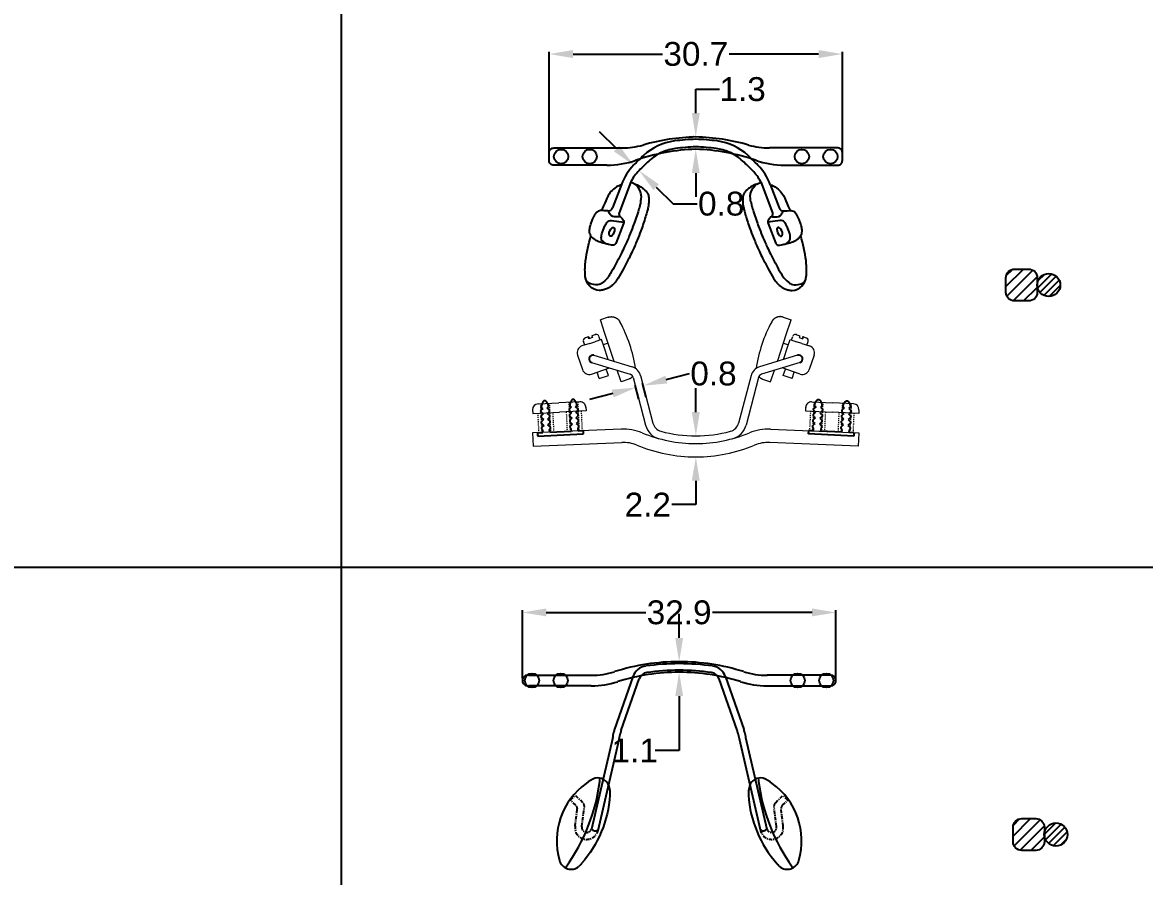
# Model space of a CAD drawing. Header units: inches. Extents: x 3613 to 8393, y -2205 to -794.
# Drawn here: x 7581.2 to 7698.8, y -1055.9 to -966.4 of the extents above; entities that cross this region are included whole.
import ezdxf

# ---------------------------------------------------------------- set-up
doc = ezdxf.new("R2010")
doc.units = ezdxf.units.IN
doc.header["$MEASUREMENT"] = 0
for name, pattern in [('CENTER2', [28.575, 19.05, -3.175, 3.175, -3.175]), ('DASHED2', [0.375, 0.25, -0.125]), ('HIDDEN', [9.525, 6.35, -3.175]), ('HIDDEN2', [0.1875, 0.125, -0.0625])]:
    doc.linetypes.add(name, pattern=pattern)
for name, color, linetype in [('Center Line', 2, 'CENTER2'), ('Dimension', 3, 'Continuous'), ('主线层', 1, 'Continuous')]:
    doc.layers.add(name, color=color, linetype=linetype)
doc.layers.add('所有虚线', color=2, linetype='HIDDEN2', lineweight=9)
doc.styles.get("Standard").update_dxf_attribs({"font": 'arial.ttf'})
doc.dimstyles.new('Standard$0', dxfattribs={"dimtxt": 2.3, "dimasz": 2, "dimexe": 1, "dimexo": 1, "dimgap": 1, "dimtad": 0, "dimtih": 1, "dimtoh": 1, "dimdec": 1, "dimzin": 0, "dimdsep": 46, "dimtxsty": 'Standard', "dimcen": 0, "dimclrd": 4, "dimclre": 4, "dimclrt": 4, "dimadec": 1, "dimazin": 0, "dimtfac": 1, "dimtdec": 1, "dimtofl": 0, "dimtmove": 0, "dimatfit": 0, "dimfxl": 1, "dimtolj": 1, "dimtzin": 0, "dimarcsym": 0})

# ---------------------------------------------------------------- blocks, each defined once
blk = doc.blocks.new('A$C3CA1147F')
at = {"layer": '主线层', "color": 1, "linetype": 'HIDDEN'}
for p, q in [((0.67, 2.86), (0.46, 2.7)), ((0.54, 2.95), (0.67, 2.86)), ((1.12, 2.88), (1.24, 2.97)), ((1.33, 2.72), (1.12, 2.88)), ((3.65, 2.86), (3.44, 2.7)), ((3.53, 2.95), (3.65, 2.86)), ((4.1, 2.88), (4.22, 2.97)), ((4.31, 2.72), (4.1, 2.88)), ((0, 0.35), (0.53, 0.35)), ((0, 0.35), (0, 0)), ((0.53, 0.62), (0.53, 0.35)), ((0.9, 0.35), (0.9, 0.38)), ((1.27, 0.35), (1.27, 0.64)), ((1.27, 0.35), (3.51, 0.35)), ((3.51, 0.62), (3.51, 0.35)), ((3.88, 0.35), (3.88, 0.38)), ((4.25, 0.35), (4.25, 0.64)), ((4.25, 0.35), (4.77, 0.35)), ((4.77, 0.35), (4.77, 0)), ((0, 0), (4.77, 0))]:
    blk.add_line(p, q, dxfattribs=at)
for points in [[(0.5, 2.44), (0.67, 2.29), (0.5, 2.14)], [(1.29, 2.16), (1.12, 2.31), (1.29, 2.46)], [(3.48, 2.44), (3.65, 2.29), (3.48, 2.14)], [(4.27, 2.16), (4.1, 2.31), (4.27, 2.46)], [(0.5, 1.24), (0.67, 1.09), (0.5, 0.94)], [(1.29, 1.56), (1.12, 1.71), (1.29, 1.86)], [(1.29, 0.96), (1.12, 1.11), (1.29, 1.26)], [(3.49, 1.24), (3.66, 1.09), (3.49, 0.94)], [(4.27, 1.56), (4.1, 1.71), (4.27, 1.86)], [(4.28, 0.96), (4.11, 1.11), (4.28, 1.26)]]:
    blk.add_lwpolyline(points, dxfattribs=at)
for points in [[(1.29, 2.46, 0.405596), (1.33, 2.72)], [(4.27, 2.46, 0.405596), (4.31, 2.72)], [(0.5, 2.14, 0.500722), (0.5, 1.84)], [(0.5, 1.84), (0.67, 1.69), (0.5, 1.54, 0.500765), (0.5, 1.24)], [(1.29, 1.86, 0.50074), (1.29, 2.16)], [(1.29, 1.26, 0.500733), (1.29, 1.56)], [(3.48, 2.14, 0.500722), (3.48, 1.84)], [(3.48, 1.84), (3.65, 1.69), (3.48, 1.54, 0.500765), (3.49, 1.24)], [(4.27, 1.86, 0.50074), (4.27, 2.16)], [(4.28, 1.26, 0.500733), (4.27, 1.56)], [(0.5, 0.94, 0.548012), (0.53, 0.62)], [(3.49, 0.94, 0.548012), (3.51, 0.62)]]:
    blk.add_lwpolyline(points, format="xyb", dxfattribs=at)
for centre, radius, start, end in [((1.58, 2.91), 1.08, 141.7911, 172.2782), ((0.89, 3.46), 0.2, 32.3885, 144.2779), ((-0.07, 2.78), 1.38, 12.8113, 34.9957), ((4.56, 2.91), 1.08, 141.7911, 172.2782), ((3.87, 3.46), 0.2, 32.3885, 144.2779), ((2.91, 2.78), 1.38, 12.8113, 34.9957), ((0.61, 2.59), 0.191, 145.0892, 233.3909), ((0.6, 3.03), 0.1, 165.2238, 233.4682), ((1.18, 3.05), 0.1, 306.9273, 20.2622), ((3.6, 2.59), 0.191, 145.0892, 233.3909), ((3.59, 3.03), 0.1, 165.2238, 233.4682), ((4.16, 3.05), 0.1, 306.9273, 20.2622), ((1.18, 0.81), 0.191, 298.4918, 53.3935), ((4.16, 0.81), 0.191, 298.4918, 53.3935)]:
    blk.add_arc(centre, radius, start, end, dxfattribs=at)
blk = doc.blocks.new('fa')
at = {"lineweight": 9}
for p, q in [((2285.59, 1362.62), (2284.76, 1362.34)), ((2284.83, 1362.14), (2284.76, 1362.34)), ((2303.93, 1362.62), (2304.77, 1362.34)), ((2304.7, 1362.14), (2304.77, 1362.34)), ((2285.2, 1361), (2284.83, 1362.14)), ((2286.22, 1357.97), (2285.2, 1361)), ((2303.31, 1357.97), (2304.32, 1361)), ((2304.32, 1361), (2304.7, 1362.14)), ((2283.65, 1359.86), (2282.83, 1359.59)), ((2283.12, 1359.68), (2282.99, 1360.06)), ((2283.49, 1360.54), (2283.21, 1360.45)), ((2283.49, 1360.54), (2283.5, 1360.55)), ((2283.5, 1360.55), (2283.57, 1360.36)), ((2283.5, 1360.55), (2283.52, 1360.55)), ((2283.52, 1360.55), (2283.53, 1360.56)), ((2283.58, 1360.36), (2283.52, 1360.55)), ((2283.92, 1360.48), (2283.54, 1360.35)), ((2283.65, 1359.86), (2284.19, 1360.04)), ((2284.18, 1360.77), (2283.87, 1360.67)), ((2284.18, 1360.77), (2284.19, 1360.78)), ((2284.87, 1360.27), (2284.19, 1360.04)), ((2284.73, 1360.22), (2284.6, 1360.6)), ((2285.11, 1359.56), (2284.87, 1360.27)), ((2285.58, 1359.87), (2285.06, 1359.7)), ((2303.94, 1359.87), (2304.47, 1359.7)), ((2304.42, 1359.56), (2304.66, 1360.27)), ((2304.66, 1360.27), (2305.33, 1360.04)), ((2304.8, 1360.22), (2304.92, 1360.6)), ((2305.35, 1360.77), (2305.33, 1360.78)), ((2305.88, 1359.86), (2305.33, 1360.04)), ((2305.35, 1360.77), (2305.66, 1360.67)), ((2305.61, 1360.48), (2305.99, 1360.35)), ((2305.88, 1359.86), (2306.69, 1359.59)), ((2305.94, 1360.36), (2306.01, 1360.55)), ((2306.02, 1360.55), (2305.96, 1360.36)), ((2306.01, 1360.55), (2305.99, 1360.56)), ((2306.02, 1360.55), (2306.01, 1360.55)), ((2306.04, 1360.54), (2306.02, 1360.55)), ((2306.04, 1360.54), (2306.32, 1360.45)), ((2306.41, 1359.68), (2306.54, 1360.06)), ((2282.36, 1358.64), (2282.87, 1357.12)), ((2284.08, 1358.62), (2288.1, 1357.4)), ((2285.57, 1358.17), (2285.11, 1359.56)), ((2305.44, 1358.62), (2301.43, 1357.4)), ((2303.95, 1358.17), (2304.42, 1359.56)), ((2307.17, 1358.64), (2306.66, 1357.12)), ((2283.84, 1357.86), (2287.88, 1356.63)), ((2305.69, 1357.86), (2301.64, 1356.63)), ((2283.82, 1356.65), (2285.73, 1357.29)), ((2284.65, 1356.19), (2284.43, 1356.85)), ((2284.65, 1356.19), (2285.6, 1356.51)), ((2285.6, 1356.51), (2285.38, 1357.17)), ((2285.6, 1356.51), (2285.6, 1356.51)), ((2286.9, 1355.94), (2286.53, 1357.04)), ((2302.63, 1355.94), (2303, 1357.04)), ((2305.71, 1356.65), (2303.8, 1357.29)), ((2303.92, 1356.51), (2304.15, 1357.17)), ((2304.87, 1356.19), (2303.92, 1356.51)), ((2303.92, 1356.51), (2303.92, 1356.51)), ((2304.87, 1356.19), (2305.09, 1356.85)), ((2286.93, 1355.85), (2286.9, 1355.94)), ((2287.75, 1356.11), (2286.93, 1355.84)), ((2286.93, 1355.84), (2286.93, 1355.85)), ((2301.77, 1356.11), (2302.59, 1355.84)), ((2302.59, 1355.84), (2302.6, 1355.85)), ((2302.6, 1355.85), (2302.63, 1355.94))]:
    blk.add_line(p, q, dxfattribs=at)
at = {"color": 7, "lineweight": 5}
for p, q in [((2288.2, 1356.28), (2289.5, 1351.3)), ((2288.98, 1356.48), (2290.27, 1351.5)), ((2300.55, 1356.48), (2299.25, 1351.5)), ((2301.32, 1356.28), (2300.03, 1351.3))]:
    blk.add_line(p, q, dxfattribs=at)
at = {"lineweight": 13}
for p, q in [((2277.66, 1352.9), (2277.68, 1352.52)), ((2278.23, 1353.53), (2280.42, 1353.63)), ((2282.62, 1353.73), (2280.42, 1353.63)), ((2283.26, 1352.79), (2280.47, 1352.66)), ((2283.24, 1353.16), (2283.26, 1352.79)), ((2306.28, 1353.16), (2306.27, 1352.79)), ((2306.27, 1352.79), (2309.06, 1352.66)), ((2306.91, 1353.73), (2309.1, 1353.63)), ((2311.29, 1353.53), (2309.1, 1353.63)), ((2311.86, 1352.9), (2311.85, 1352.52)), ((2277.68, 1352.52), (2280.47, 1352.66)), ((2311.85, 1352.52), (2309.06, 1352.66))]:
    blk.add_line(p, q, dxfattribs=at)
at = {"color": 0, "lineweight": 9}
for p, q in [((2286.94, 1350.88), (2277.66, 1350.5)), ((2277.66, 1350.5), (2277.72, 1349.1)), ((2302.58, 1350.88), (2311.86, 1350.5)), ((2311.86, 1350.5), (2311.8, 1349.1)), ((2277.72, 1349.1), (2287, 1349.48)), ((2311.8, 1349.1), (2302.53, 1349.48))]:
    blk.add_line(p, q, dxfattribs=at)
at = {"color": 4, "linetype": 'DASHED2', "lineweight": 9, "ltscale": 3}
for p, q in [((2278.13, 1350.52), (2278.15, 1350.17)), ((2282.98, 1350.37), (2282.97, 1350.71)), ((2306.54, 1350.37), (2306.56, 1350.71)), ((2311.39, 1350.52), (2311.38, 1350.17)), ((2278.15, 1350.17), (2282.98, 1350.37)), ((2311.38, 1350.17), (2306.54, 1350.37))]:
    blk.add_line(p, q, dxfattribs=at)
at = {"lineweight": 9}
for centre, radius, start, end in [((2273.61, 1355), 15, 8.5762, 28.3528), ((2315.92, 1355), 15, 151.6472, 171.4238), ((2283.27, 1360.16), 0.3, 118.2118, 198.4956), ((2284.32, 1360.51), 0.3, 18.4956, 98.7794), ((2305.21, 1360.51), 0.3, 81.2206, 161.5044), ((2306.25, 1360.16), 0.3, 341.5044, 61.7882), ((2283.07, 1358.88), 0.75, 108.4956, 198.4956), ((2306.46, 1358.88), 0.75, 341.5044, 71.5044), ((2283.58, 1357.36), 0.75, 198.4956, 288.4956), ((2305.95, 1357.36), 0.75, 251.5044, 341.5044), ((2291.43, 1351.8), 2, 194.5812, 254.6607), ((2291.43, 1351.8), 1.2, 194.5812, 254.6607), ((2298.09, 1351.8), 1.2, 285.3393, 345.4188), ((2298.09, 1351.8), 2, 285.3393, 345.4188)]:
    blk.add_arc(centre, radius, start, end, dxfattribs=at)
for centre, start, end in [((2283.97, 1358.24), 73.0491, 253.0408), ((2305.55, 1358.24), 286.9592, 106.9509)]:
    blk.add_arc(centre, 0.4, start, end)
at = {"color": 7, "lineweight": 5}
for centre, radius, start, end in [((2287.72, 1356.15), 0.5, 14.5812, 73.0491), ((2287.72, 1356.15), 1.3, 14.5812, 73.0491), ((2301.81, 1356.15), 1.3, 106.9509, 165.4188), ((2301.81, 1356.15), 0.5, 106.9509, 165.4188)]:
    blk.add_arc(centre, radius, start, end, dxfattribs=at)
at = {"lineweight": 13}
for centre, start, end in [((2278.26, 1352.93), 92.6872, 182.6872), ((2282.64, 1353.13), 2.6872, 92.6872), ((2306.88, 1353.13), 87.3128, 177.3128), ((2311.27, 1352.93), 357.3128, 87.3128)]:
    blk.add_arc(centre, 0.6, start, end, dxfattribs=at)
at = {"color": 0, "lineweight": 9}
for centre, radius, start, end in [((2287.15, 1345.75), 5.13, 67.2989, 92.3538), ((2294.76, 1363.94), 14.58, 247.2989, 270), ((2294.76, 1363.94), 13.78, 254.6607, 270), ((2294.76, 1363.94), 13.78, 270, 285.3393), ((2294.76, 1363.94), 14.58, 270, 292.7011), ((2302.37, 1345.75), 5.13, 87.6462, 112.7011), ((2287.15, 1345.75), 3.73, 67.2989, 92.3538), ((2302.37, 1345.75), 3.73, 87.6462, 112.7011), ((2294.76, 1363.94), 15.98, 247.2989, 270), ((2294.76, 1363.94), 15.98, 270, 292.7011)]:
    blk.add_arc(centre, radius, start, end, dxfattribs=at)
at = {"lineweight": 9}
for points, degree, knots in [([(2285.59, 1362.62), (2285.92, 1362.67), (2286.23, 1362.62), (2286.51, 1362.48), (2286.61, 1362.39), (2286.68, 1362.32), (2286.75, 1362.22), (2286.8, 1362.15), (2286.81, 1362.12)], 1, [0, 0, 0.329684, 0.652988, 0.974498, 1.119115, 1.235608, 1.427111, 1.613703, 1.696694, 1.696694]), ([(2303.93, 1362.62), (2303.61, 1362.67), (2303.29, 1362.62), (2303.02, 1362.48), (2302.92, 1362.39), (2302.85, 1362.32), (2302.77, 1362.22), (2302.73, 1362.15), (2302.71, 1362.12)], 1, [0, 0, 0.329684, 0.652988, 0.974498, 1.119115, 1.235608, 1.427111, 1.613703, 1.696694, 1.696694]), ([(2283.13, 1360.41), (2283.13, 1360.42), (2283.13, 1360.42), (2283.14, 1360.42), (2283.14, 1360.42), (2283.14, 1360.42)], 3, [1.2188337, 1.2188337, 1.2188337, 1.2188337, 1.4078759, 1.4078759, 1.5467317, 1.5467317, 1.5467317, 1.5467317]), ([(2283.54, 1360.35), (2283.54, 1360.35), (2283.54, 1360.36), (2283.52, 1360.4), (2283.51, 1360.43), (2283.5, 1360.48), (2283.49, 1360.51), (2283.49, 1360.53), (2283.49, 1360.54), (2283.49, 1360.54)], 3, [0.0957204, 0.0957204, 0.0957204, 0.0957204, 0.1096878, 0.1096878, 0.2209819, 0.2209819, 0.3352878, 0.3352878, 0.4552013, 0.4552013, 0.4552013, 0.4552013]), ([(2283.53, 1360.56), (2283.53, 1360.56), (2283.54, 1360.55), (2283.55, 1360.53), (2283.56, 1360.5), (2283.58, 1360.45), (2283.59, 1360.42), (2283.61, 1360.38), (2283.61, 1360.38), (2283.61, 1360.37)], 3, [1.4231092, 1.4231092, 1.4231092, 1.4231092, 1.5430228, 1.5430228, 1.6573287, 1.6573287, 1.7686227, 1.7686227, 1.7825901, 1.7825901, 1.7825901, 1.7825901]), ([(2283.87, 1360.67), (2283.87, 1360.67), (2283.87, 1360.66), (2283.87, 1360.63), (2283.88, 1360.61), (2283.89, 1360.56), (2283.9, 1360.52), (2283.92, 1360.49), (2283.92, 1360.48), (2283.92, 1360.48)], 3, [1.4231092, 1.4231092, 1.4231092, 1.4231092, 1.5430228, 1.5430228, 1.6573287, 1.6573287, 1.7686227, 1.7686227, 1.7825901, 1.7825901, 1.7825901, 1.7825901]), ([(2284.27, 1360.8), (2284.27, 1360.8), (2284.27, 1360.8), (2284.27, 1360.8), (2284.26, 1360.8), (2284.26, 1360.79)], 3, [1.3807069, 1.3807069, 1.3807069, 1.3807069, 1.4078759, 1.4078759, 1.5969181, 1.5969181, 1.5969181, 1.5969181]), ([(2305.26, 1360.8), (2305.26, 1360.8), (2305.26, 1360.8), (2305.26, 1360.8), (2305.26, 1360.8), (2305.26, 1360.79)], 3, [1.3807069, 1.3807069, 1.3807069, 1.3807069, 1.4078759, 1.4078759, 1.5969181, 1.5969181, 1.5969181, 1.5969181]), ([(2305.66, 1360.67), (2305.66, 1360.67), (2305.66, 1360.66), (2305.65, 1360.63), (2305.65, 1360.61), (2305.63, 1360.56), (2305.62, 1360.52), (2305.61, 1360.49), (2305.61, 1360.48), (2305.61, 1360.48)], 3, [1.4231092, 1.4231092, 1.4231092, 1.4231092, 1.5430228, 1.5430228, 1.6573287, 1.6573287, 1.7686227, 1.7686227, 1.7825901, 1.7825901, 1.7825901, 1.7825901]), ([(2305.99, 1360.56), (2305.99, 1360.56), (2305.99, 1360.55), (2305.97, 1360.53), (2305.96, 1360.5), (2305.95, 1360.45), (2305.93, 1360.42), (2305.92, 1360.38), (2305.92, 1360.38), (2305.92, 1360.37)], 3, [1.4231092, 1.4231092, 1.4231092, 1.4231092, 1.5430228, 1.5430228, 1.6573287, 1.6573287, 1.7686227, 1.7686227, 1.7825901, 1.7825901, 1.7825901, 1.7825901]), ([(2305.99, 1360.35), (2305.99, 1360.35), (2305.99, 1360.36), (2306, 1360.4), (2306.01, 1360.43), (2306.03, 1360.48), (2306.03, 1360.51), (2306.04, 1360.53), (2306.04, 1360.54), (2306.04, 1360.54)], 3, [0.0957204, 0.0957204, 0.0957204, 0.0957204, 0.1096878, 0.1096878, 0.2209819, 0.2209819, 0.3352878, 0.3352878, 0.4552013, 0.4552013, 0.4552013, 0.4552013]), ([(2306.4, 1360.41), (2306.4, 1360.42), (2306.4, 1360.42), (2306.39, 1360.42), (2306.39, 1360.42), (2306.39, 1360.42)], 3, [1.2188337, 1.2188337, 1.2188337, 1.2188337, 1.4078759, 1.4078759, 1.5467317, 1.5467317, 1.5467317, 1.5467317]), ([(2288.17, 1356.4), (2287.97, 1356.22), (2287.75, 1356.11)], 1, [1.4055162, 1.4055162, 1.7426855, 2.0587887, 2.0587887]), ([(2301.36, 1356.4), (2301.55, 1356.22), (2301.77, 1356.11)], 1, [1.4055162, 1.4055162, 1.7426855, 2.0587887, 2.0587887])]:
    blk.add_open_spline(points, degree=degree, knots=knots, dxfattribs=at)
for points in [[(2283.21, 1360.45), (2283.18, 1360.44), (2283.15, 1360.43), (2283.13, 1360.41)], [(2284.26, 1360.79), (2284.23, 1360.79), (2284.2, 1360.78), (2284.18, 1360.77)], [(2284.19, 1360.78), (2284.22, 1360.79), (2284.24, 1360.79), (2284.26, 1360.8)], [(2305.33, 1360.78), (2305.31, 1360.79), (2305.29, 1360.79), (2305.26, 1360.8)], [(2305.26, 1360.79), (2305.29, 1360.79), (2305.32, 1360.78), (2305.35, 1360.77)], [(2306.32, 1360.45), (2306.35, 1360.44), (2306.37, 1360.43), (2306.4, 1360.41)]]:
    blk.add_open_spline(points, degree=3, dxfattribs=at)
at = {"layer": '所有虚线', "lineweight": 5, "ltscale": 0.2}
for p, q in [((2278.46, 1353.54), (2278.61, 1350.52)), ((2279.4, 1353.58), (2279.54, 1350.56)), ((2281.45, 1353.68), (2281.59, 1350.66)), ((2282.38, 1353.72), (2282.53, 1350.7)), ((2282.75, 1352.76), (2282.84, 1350.72)), ((2306.78, 1352.76), (2306.68, 1350.72)), ((2307.14, 1353.72), (2307, 1350.7)), ((2308.08, 1353.68), (2307.94, 1350.66)), ((2310.13, 1353.58), (2309.98, 1350.56)), ((2311.06, 1353.54), (2310.92, 1350.52)), ((2278.19, 1352.55), (2278.29, 1350.5)), ((2279.76, 1352.62), (2279.86, 1350.58)), ((2281.18, 1352.69), (2281.27, 1350.64)), ((2308.35, 1352.69), (2308.25, 1350.64)), ((2309.76, 1352.62), (2309.67, 1350.58)), ((2311.33, 1352.55), (2311.24, 1350.5))]:
    blk.add_line(p, q, dxfattribs=at)
at = {"lineweight": 9, "rotation": 2.687172201236696}
blk.add_blockref('A$C3CA1147F', (2278.2, 1350.15), dxfattribs=at)
at = {"lineweight": 9, "xscale": -1, "rotation": 357.3128277987633}
blk.add_blockref('A$C3CA1147F', (2311.33, 1350.15), dxfattribs=at)
blk = doc.blocks.new('*D688')
at = {"layer": 'Defpoints', "color": 0, "transparency": 16777216}
for p in [(7651.79, -1009.75), (7651.79, -1011.95), (7651.79, -1011.95)]:
    blk.add_point(p, dxfattribs=at)
at = {"layer": 'Dimension', "color": 3, "lineweight": -2, "transparency": 16777216}
for p, q in [((7651.79, -1007.25), (7651.79, -1004.75)), ((7652.04, -1009.75), (7652.04, -1009.75)), ((7651.54, -1011.95), (7651.54, -1011.95)), ((7651.79, -1014.45), (7651.79, -1016.95)), ((7651.79, -1016.95), (7649.29, -1016.95))]:
    blk.add_line(p, q, dxfattribs=at)
at = {"layer": 'Dimension', "color": 3, "transparency": 16777216}
for points in [[(7651.37, -1007.25), (7652.2, -1007.25), (7651.79, -1009.75)], [(7651.37, -1014.45), (7652.2, -1014.45), (7651.79, -1011.95)]]:
    blk.add_solid(points, dxfattribs=at)
at = {"layer": 'Dimension', "transparency": 16777216, "insert": (7646.75, -1016.95), "char_height": 2.5, "attachment_point": 5}
blk.add_mtext('\\A1;2.2', dxfattribs=at)
blk = doc.blocks.new('*D689')
at = {"layer": 'Defpoints', "color": 0, "transparency": 16777216}
for p in [(7651.78, -978.4), (7651.83, -978.4), (7651.79, -979.69)]:
    blk.add_point(p, dxfattribs=at)
at = {"layer": 'Dimension', "color": 3, "lineweight": -2, "transparency": 16777216}
for p, q in [((7651.78, -975.9), (7651.78, -973.4)), ((7651.78, -973.4), (7654.28, -973.4)), ((7651.58, -978.4), (7651.53, -978.4)), ((7651.54, -979.69), (7651.53, -979.69)), ((7651.78, -982.19), (7651.78, -984.69))]:
    blk.add_line(p, q, dxfattribs=at)
at = {"layer": 'Dimension', "color": 3, "transparency": 16777216}
for points in [[(7651.37, -975.9), (7652.2, -975.9), (7651.78, -978.4)], [(7651.37, -982.19), (7652.2, -982.19), (7651.78, -979.69)]]:
    blk.add_solid(points, dxfattribs=at)
at = {"layer": 'Dimension', "transparency": 16777216, "insert": (7656.69, -973.4), "char_height": 2.5, "attachment_point": 5}
blk.add_mtext('\\A1;1.3', dxfattribs=at)
blk = doc.blocks.new('*D690')
at = {"layer": 'Defpoints', "color": 0, "transparency": 16777216}
for p in [(7636.42, -969.71), (7636.42, -980.46), (7667.15, -980.46)]:
    blk.add_point(p, dxfattribs=at)
at = {"layer": 'Dimension', "color": 3, "lineweight": -2, "transparency": 16777216}
for p, q in [((7636.42, -980.21), (7636.42, -969.46)), ((7638.92, -969.71), (7648.29, -969.71)), ((7664.65, -969.71), (7655.28, -969.71)), ((7667.15, -980.21), (7667.15, -969.46))]:
    blk.add_line(p, q, dxfattribs=at)
at = {"layer": 'Dimension', "color": 3, "transparency": 16777216}
for points in [[(7638.92, -969.29), (7638.92, -970.13), (7636.42, -969.71)], [(7664.65, -969.29), (7664.65, -970.13), (7667.15, -969.71)]]:
    blk.add_solid(points, dxfattribs=at)
at = {"layer": 'Dimension', "transparency": 16777216, "insert": (7651.79, -969.71), "char_height": 2.5, "attachment_point": 5}
blk.add_mtext('\\A1;30.7', dxfattribs=at)
blk = doc.blocks.new('*D691')
at = {"layer": 'Defpoints', "color": 0, "transparency": 16777216}
for p in [(7646.27, -1004.48), (7645.87, -1006.12), (7646.65, -1005.92)]:
    blk.add_point(p, dxfattribs=at)
at = {"layer": 'Dimension', "color": 3, "lineweight": -2, "transparency": 16777216}
for p, q in [((7648.69, -1003.85), (7651.11, -1003.22)), ((7645.81, -1005.88), (7645.44, -1004.44)), ((7646.58, -1005.68), (7646.21, -1004.23)), ((7643.08, -1005.31), (7640.66, -1005.94))]:
    blk.add_line(p, q, dxfattribs=at)
at = {"layer": 'Dimension', "color": 3, "transparency": 16777216}
for points in [[(7648.59, -1003.44), (7648.8, -1004.25), (7646.27, -1004.48)], [(7642.97, -1004.9), (7643.18, -1005.71), (7645.5, -1004.68)]]:
    blk.add_solid(points, dxfattribs=at)
at = {"layer": 'Dimension', "transparency": 16777216, "insert": (7653.64, -1003.22), "char_height": 2.5, "attachment_point": 5}
blk.add_mtext('\\A1;0.8', dxfattribs=at)
blk = doc.blocks.new('*D692')
at = {"layer": 'Defpoints', "color": 0, "transparency": 16777216}
for p in [(7645.27, -981.36), (7645.84, -981.92), (7645.84, -981.92)]:
    blk.add_point(p, dxfattribs=at)
at = {"layer": 'Dimension', "color": 3, "lineweight": -2, "transparency": 16777216}
for p, q in [((7643.48, -979.61), (7641.69, -977.87)), ((7647.63, -983.66), (7649.42, -985.41)), ((7649.42, -985.41), (7651.92, -985.41))]:
    blk.add_line(p, q, dxfattribs=at)
at = {"layer": 'Dimension', "color": 3, "transparency": 16777216}
for points in [[(7643.77, -979.32), (7643.19, -979.91), (7645.27, -981.36)], [(7647.92, -983.37), (7647.34, -983.96), (7645.84, -981.92)]]:
    blk.add_solid(points, dxfattribs=at)
at = {"layer": 'Dimension', "transparency": 16777216, "insert": (7654.45, -985.41), "char_height": 2.5, "attachment_point": 5}
blk.add_mtext('\\A1;0.8', dxfattribs=at)
blk = doc.blocks.new('*D696')
at = {"layer": 'Defpoints', "color": 0, "transparency": 16777216}
for p in [(7666.47, -1028.26), (7633.61, -1035.39), (7666.47, -1035.39)]:
    blk.add_point(p, dxfattribs=at)
at = {"layer": 'Dimension', "color": 3, "lineweight": -2, "transparency": 16777216}
for p, q in [((7633.61, -1035.14), (7633.61, -1028.01)), ((7666.47, -1035.14), (7666.47, -1028.01)), ((7636.11, -1028.26), (7646.54, -1028.26)), ((7663.97, -1028.26), (7653.54, -1028.26))]:
    blk.add_line(p, q, dxfattribs=at)
at = {"layer": 'Dimension', "color": 3, "transparency": 16777216}
for points in [[(7636.11, -1027.84), (7636.11, -1028.67), (7633.61, -1028.26)], [(7663.97, -1027.84), (7663.97, -1028.67), (7666.47, -1028.26)]]:
    blk.add_solid(points, dxfattribs=at)
at = {"layer": 'Dimension', "transparency": 16777216, "insert": (7650.04, -1028.26), "char_height": 2.5, "attachment_point": 5}
blk.add_mtext('\\A1;32.9', dxfattribs=at)
blk = doc.blocks.new('*D697')
at = {"layer": 'Defpoints', "color": 0, "transparency": 16777216}
for p in [(7650.04, -1033.42), (7650.04, -1034.52), (7650.04, -1034.52)]:
    blk.add_point(p, dxfattribs=at)
at = {"layer": 'Dimension', "color": 3, "lineweight": -2, "transparency": 16777216}
for p, q in [((7650.04, -1030.92), (7650.04, -1028.42)), ((7650.04, -1037.02), (7650.04, -1042.73)), ((7650.04, -1042.73), (7647.54, -1042.73))]:
    blk.add_line(p, q, dxfattribs=at)
at = {"layer": 'Dimension', "color": 3, "transparency": 16777216}
for points in [[(7649.63, -1030.92), (7650.46, -1030.92), (7650.04, -1033.42)], [(7649.63, -1037.02), (7650.46, -1037.02), (7650.04, -1034.52)]]:
    blk.add_solid(points, dxfattribs=at)
at = {"layer": 'Dimension', "transparency": 16777216, "insert": (7645.38, -1042.73), "char_height": 2.5, "attachment_point": 5}
blk.add_mtext('\\A1;1.1', dxfattribs=at)

msp = doc.modelspace()

# ---------------------------------------------------------------- hatches: boundary and pattern name
h = msp.add_hatch()
h.set_pattern_fill('ANSI31', color=6, scale=0.25)
h.set_pattern_definition([(45, (7252.6233, -1896.1037), (-0.561266, 0.561266), [])])
h.paths.add_polyline_path([(7686.675, -995.599, 0.4142136), (7687.575, -994.699), (7687.575, -994.042, -0.0239263), (7687.57, -993.927, -0.0239263), (7687.575, -993.811), (7687.575, -993.16, 0.4142136), (7686.675, -992.26), (7685.2, -992.26, 0.4142136), (7684.3, -993.16), (7684.3, -994.699, 0.4142136), (7685.2, -995.599)])
at = {"ltscale": 2}
h = msp.add_hatch(dxfattribs=at)
h.set_pattern_fill('ANSI31', color=6, scale=4, style=0)
h.paths.add_polyline_path([(7687.575, -993.811), (7687.575, -994.042, 0.9532655), (7689.989, -993.927, 0.9532655)])
h = msp.add_hatch()
h.set_pattern_fill('ANSI31', color=6, scale=0.25)
h.set_pattern_definition([(45, (7253.3755, -1953.7155), (-0.561266, 0.561266), [])])
h.paths.add_polyline_path([(7687.427, -1053.211, 0.4142136), (7688.327, -1052.311), (7688.327, -1051.654, -0.0239263), (7688.322, -1051.539, -0.0239263), (7688.327, -1051.423), (7688.327, -1050.772, 0.4142136), (7687.427, -1049.872), (7685.952, -1049.872, 0.4142136), (7685.052, -1050.772), (7685.052, -1052.311, 0.4142136), (7685.952, -1053.211)])
h = msp.add_hatch(dxfattribs=at)
h.set_pattern_fill('ANSI31', color=6, scale=4, style=0)
h.paths.add_polyline_path([(7688.327, -1051.423), (7688.327, -1051.654, 0.9532655), (7690.742, -1051.539, 0.9532655)])

# ---------------------------------------------------------------- linework, layer by layer
for p, q in [((7614.605, -894.646), (7614.605, -1150.606)), ((7636.888, -979.557), (7644.058, -979.557)), ((7666.684, -979.557), (7659.513, -979.557)), ((7642.471, -981.357), (7636.888, -981.357)), ((7661.1, -981.357), (7666.684, -981.357)), ((7643.984, -983.379), (7643.057, -985.832)), ((7659.588, -983.379), (7660.515, -985.832)), ((7642.942, -987.159), (7644.237, -987.325)), ((7660.63, -987.159), (7659.334, -987.325)), ((7503.993, -1023.522), (7900.431, -1023.522)), ((7643.075, -1041.361), (7640.837, -1050.976)), ((7643.767, -1041.471), (7641.511, -1051.157)), ((7656.319, -1041.471), (7658.575, -1051.157)), ((7657.011, -1041.361), (7659.249, -1050.976))]:
    msp.add_line(p, q)
at = {"color": 7}
for p, q in [((7634.266, -1034.844), (7640.832, -1034.844)), ((7645.19, -1034.991), (7643.269, -1040.495)), ((7654.896, -1034.991), (7656.817, -1040.495)), ((7665.82, -1034.844), (7659.254, -1034.844)), ((7640.832, -1035.944), (7634.266, -1035.944)), ((7643.962, -1040.603), (7645.85, -1035.223)), ((7656.124, -1040.603), (7654.236, -1035.223)), ((7659.254, -1035.944), (7665.82, -1035.944))]:
    msp.add_line(p, q, dxfattribs=at)
for points in [[(7636.888, -981.357, -0.4142136), (7636.418, -980.887), (7636.418, -980.027, -0.4142136), (7636.888, -979.557)], [(7666.684, -981.357, 0.4142136), (7667.154, -980.887), (7667.154, -980.027, 0.4142136), (7666.684, -979.557)], [(7645.42, -983.359, -0.0852305), (7646.193, -983.76, -0.0222342), (7646.312, -983.855, -0.0097125), (7646.578, -984.082, -0.0183546), (7646.668, -984.217, -0.0196429), (7646.742, -984.349, -0.0473703), (7646.815, -984.531, -0.0414031), (7646.86, -984.751, -0.0210017), (7646.873, -984.922, -0.0191066), (7646.873, -985.109, -0.0204937), (7646.844, -985.46, -0.0227266), (7646.79, -985.773, -0.0128701), (7646.694, -986.167, -0.0081503), (7646.516, -986.781, -0.0061706), (7646.28, -987.515, -0.0061441), (7646.025, -988.246, -0.0120278), (7645.642, -989.229, -0.0097407), (7645.116, -990.421, -0.0086312), (7644.786, -991.1, -0.0050715), (7644.194, -992.239, -0.013562), (7643.641, -993.211, -0.0318151), (7643.369, -993.603, -0.0315948), (7643.164, -993.83, -0.031673), (7642.932, -994.03, -0.0168853), (7642.715, -994.182, -0.0323217), (7642.595, -994.25, -0.018824), (7642.438, -994.319, -0.0145288), (7642.229, -994.394, -0.0144209), (7642.09, -994.435, -0.0108613), (7641.902, -994.48, -0.0427163), (7641.696, -994.506, -0.200115), (7640.642, -994.01, -0.1128926), (7640.255, -993.299, -0.0411718), (7640.194, -992.94, -0.026208), (7640.175, -992.681, -0.0080033), (7640.171, -992.312, -0.0112335), (7640.179, -992.05, -0.0132394), (7640.232, -991.381, -0.0354083), (7640.79, -988.78)], [(7658.152, -983.359, 0.0852305), (7657.379, -983.76, 0.0222342), (7657.259, -983.855, 0.0097125), (7656.994, -984.082, 0.0183546), (7656.904, -984.217, 0.0196429), (7656.829, -984.349, 0.0473703), (7656.757, -984.531, 0.0414031), (7656.712, -984.751, 0.0210017), (7656.699, -984.922, 0.0191066), (7656.699, -985.109, 0.0204937), (7656.728, -985.46, 0.0227266), (7656.782, -985.773, 0.0128701), (7656.878, -986.167, 0.0081503), (7657.056, -986.781, 0.0061706), (7657.292, -987.515, 0.0061441), (7657.547, -988.246, 0.0120278), (7657.93, -989.229, 0.0097407), (7658.456, -990.421, 0.0086312), (7658.786, -991.1, 0.0050715), (7659.378, -992.239, 0.013562), (7659.93, -993.211, 0.0318151), (7660.203, -993.603, 0.0315948), (7660.408, -993.83, 0.031673), (7660.64, -994.03, 0.0168853), (7660.857, -994.182, 0.0323217), (7660.977, -994.25, 0.018824), (7661.134, -994.319, 0.0145288), (7661.343, -994.394, 0.0144209), (7661.482, -994.435, 0.0108613), (7661.67, -994.48, 0.0427163), (7661.876, -994.506, 0.200115), (7662.93, -994.01, 0.1128926), (7663.317, -993.299, 0.0411718), (7663.377, -992.94, 0.026208), (7663.397, -992.681, 0.0080033), (7663.4, -992.312, 0.0112335), (7663.392, -992.05, 0.0132394), (7663.339, -991.381, 0.0354083), (7662.782, -988.78)], [(7646.011, -985.204, -0.0062113), (7645.994, -985.289, -0.0148709), (7645.913, -985.63, -0.0081503), (7645.735, -986.244, -0.0054676), (7645.455, -987.068, -0.0061441), (7645.2, -987.799, -0.0120278), (7644.817, -988.783, -0.0097407), (7644.291, -989.975, -0.0086312), (7643.962, -990.653, -0.0050715), (7643.369, -991.792, -0.013562), (7642.817, -992.765, -0.0318151), (7642.545, -993.156, -0.0318151)], [(7657.56, -985.204, 0.0062113), (7657.578, -985.289, 0.0148709), (7657.659, -985.63, 0.0081503), (7657.837, -986.244, 0.0054676), (7658.117, -987.068, 0.0061441), (7658.371, -987.799, 0.0120278), (7658.755, -988.783, 0.0097407), (7659.281, -989.975, 0.0086312), (7659.61, -990.653, 0.0050715), (7660.202, -991.792, 0.013562), (7660.755, -992.765, 0.0318151), (7661.027, -993.156, 0.0318151)], [(7641.613, -989.385, -0.0252137), (7641.323, -989.243, -0.0315835), (7641.08, -989.086, -0.0581077), (7640.867, -988.887, -0.0682494), (7640.734, -988.679, -0.0670042), (7640.653, -988.414, -0.0718514), (7640.648, -988.156, -0.0168902), (7640.687, -987.911, -0.0180591), (7640.739, -987.685, -0.0159675), (7640.816, -987.435, -0.0106375), (7640.95, -987.066, -0.0504547), (7641.237, -986.508)], [(7643.749, -986.369), (7643.749, -986.369, 0.3000679), (7643.822, -986.691, -0.0494557), (7644.132, -987.055, -0.2856341), (7644.21, -987.471), (7643.395, -989.569, -0.3466997), (7643.075, -989.758)], [(7659.823, -986.369), (7659.823, -986.369, -0.3000679), (7659.75, -986.691, 0.0494557), (7659.44, -987.055, 0.2856341), (7659.362, -987.471), (7660.177, -989.569, 0.3466997), (7660.497, -989.758)], [(7661.959, -989.385, 0.0252137), (7662.249, -989.243, 0.0315835), (7662.492, -989.086, 0.0581077), (7662.704, -988.887, 0.0682494), (7662.837, -988.679, 0.0670042), (7662.918, -988.414, 0.0718514), (7662.923, -988.156, 0.0168902), (7662.885, -987.911, 0.0180591), (7662.832, -987.685, 0.0159675), (7662.756, -987.435, 0.0106375), (7662.622, -987.066, 0.0504547), (7662.335, -986.508)], [(7687.575, -994.699, -0.4142136), (7686.675, -995.599), (7685.2, -995.599, -0.4142136), (7684.3, -994.699), (7684.3, -993.16, -0.4142136), (7685.2, -992.26), (7686.675, -992.26, -0.4142136), (7687.575, -993.16), (7687.575, -994.699)], [(7640.752, -993.809, -0.3035749), (7640.207, -993.052)], [(7662.82, -993.809, 0.3035749), (7663.365, -993.052)], [(7688.327, -1052.311, -0.4142136), (7687.427, -1053.211), (7685.952, -1053.211, -0.4142136), (7685.052, -1052.311), (7685.052, -1050.772, -0.4142136), (7685.952, -1049.872), (7687.427, -1049.872, -0.4142136), (7688.327, -1050.772), (7688.327, -1052.311)]]:
    msp.add_lwpolyline(points, format="xyb")
for points in [[(7644.982, -983.105), (7643.749, -986.369)], [(7658.59, -983.105), (7659.823, -986.369)]]:
    msp.add_lwpolyline(points)
for points in [[(7642.655, -1046.418, -0.0895241), (7642.785, -1047.423, -0.1654761), (7639.779, -1054.624, -0.0190533), (7639.527, -1054.898, -0.0190533)], [(7657.431, -1046.418, 0.0895241), (7657.301, -1047.423, 0.1654761), (7660.307, -1054.624, 0.0190533), (7660.559, -1054.898, 0.0190533)]]:
    msp.add_lwpolyline(points, format="xyb", dxfattribs=at)
for centre, radius in [((7637.668, -980.457), 0.75), ((7640.668, -980.457), 0.75), ((7662.904, -980.457), 0.75), ((7665.904, -980.457), 0.75), ((7688.78, -993.927), 1.21), ((7688.78, -993.927), 1.21), ((7689.532, -1051.539), 1.21), ((7689.532, -1051.539), 1.21)]:
    msp.add_circle(centre, radius)
for centre in [(7634.616, -1035.394), (7637.616, -1035.394), (7662.47, -1035.394), (7665.47, -1035.394)]:
    msp.add_circle(centre, 0.75, dxfattribs=at)
for centre, radius, start, end in [((7652.438, -1000.92), 22.535, 91.65778, 105.92764), ((7652.438, -1000.97), 22.335, 91.66889, 97.45889), ((7651.134, -1000.97), 22.335, 82.54111, 88.33111), ((7651.134, -1000.92), 22.535, 74.07236, 88.34222), ((7644.058, -971.557), 8, 270, 285.92764), ((7652.438, -1000.92), 21.235, 91.7593, 109.04996), ((7650.298, -984.624), 5.85, 97.45889, 132.92592), ((7650.298, -984.624), 5.05, 97.45889, 113.50548), ((7652.438, -1000.97), 21.535, 91.73882, 97.45889), ((7651.134, -1000.92), 21.235, 70.95004, 88.2407), ((7651.134, -1000.97), 21.535, 82.54111, 88.26118), ((7653.274, -984.624), 5.05, 66.49452, 82.54111), ((7653.274, -984.624), 5.85, 47.07408, 82.54111), ((7659.513, -971.557), 8, 254.07236, 270), ((7642.471, -972.057), 9.3, 270, 289.04996), ((7666.857, -1002.428), 30.164, 132.92592, 135.69714), ((7666.857, -1002.428), 29.364, 132.92592, 135.69714), ((7650.298, -984.624), 5.05, 113.50548, 132.92592), ((7653.274, -984.624), 5.05, 47.07408, 66.49452), ((7636.715, -1002.428), 29.364, 44.30286, 47.07408), ((7636.715, -1002.428), 30.164, 44.30286, 47.07408), ((7661.1, -972.057), 9.3, 250.95004, 270), ((7649.456, -985.446), 5.85, 135.69714, 159.31165), ((7649.456, -985.446), 5.05, 135.69714, 152.38334), ((7654.115, -985.446), 5.05, 27.61666, 44.30286), ((7654.115, -985.446), 5.85, 20.68835, 44.30286), ((7642.59, -985.656), 0.5, 266.8329, 339.31165), ((7660.982, -985.656), 0.5, 200.68835, 273.1671), ((7650.348, -1062.351), 28.731, 90.60823, 97.59338), ((7649.738, -1062.351), 28.731, 82.40662, 89.39177), ((7633.336, -1039.094), 10, 346.89286, 350.11413), ((7645.158, -1041.154), 2, 160.7636, 170.11413), ((7634.027, -1039.203), 10, 346.89286, 350.10458), ((7645.849, -1041.265), 2, 160.65475, 170.10458), ((7654.237, -1041.265), 2, 9.89542, 19.34525), ((7666.059, -1039.203), 10, 189.89542, 193.10714), ((7654.928, -1041.154), 2, 9.88587, 19.2364), ((7666.75, -1039.094), 10, 189.88587, 193.10714)]:
    msp.add_arc(centre, radius, start, end)
for centre, radius, start, end in [((7650.043, -1055.856), 22.435, 90, 107.55617), ((7646.794, -1035.555), 1.7, 98.2016, 160.65475), ((7650.043, -1055.856), 22.435, 72.44383, 90), ((7646.949, -1101.256), 67.705, 87.38052967994186, 87.38052976896077), ((7653.292, -1035.555), 1.7, 19.34525, 81.7984), ((7634.17, -1035.394), 0.558, 80.09835, 279.90165), ((7640.832, -1026.744), 8.1, 270, 287.55617), ((7650.043, -1055.856), 21.335, 90, 107.55617), ((7646.794, -1035.555), 1, 98.2016, 160.65475), ((7650.043, -1058.097), 23.775, 90.00001, 98.2016), ((7650.043, -1058.097), 23.775, 81.7984, 89.99999), ((7650.043, -1055.856), 21.335, 72.44383, 90), ((7653.292, -1035.555), 1, 19.34525, 81.7984), ((7659.254, -1026.744), 8.1, 252.44383, 270), ((7665.916, -1035.394), 0.558, 260.09835, 99.90165), ((7640.832, -1026.744), 9.2, 270, 287.55617), ((7659.254, -1026.744), 9.2, 252.44383, 270), ((7642.449, -1048.82), 3.401, 110.96172, 129.24789), ((7641.527, -1046.796), 1.19, 15.45861, 104.32562), ((7658.559, -1046.796), 1.19, 75.67438, 164.54139), ((7657.637, -1048.82), 3.401, 50.75211, 69.03828), ((7644.617, -1052.207), 7.411, 125.65661, 196.03953), ((7622.38, -1043.516), 19.495, 324.2194, 352.74165), ((7640.441, -1045.919), 1.279, 357.33993, 6.38592), ((7641.34, -1046.898), 1.399, 20.03349, 20.0335), ((7658.746, -1046.898), 1.399, 159.9665, 159.96651), ((7659.645, -1045.919), 1.279, 173.61408, 182.66007), ((7677.706, -1043.516), 19.495, 187.25835, 215.7806), ((7655.469, -1052.207), 7.411, 343.96047, 54.34339), ((7641.234, -1050.627), 0.528, 221.28313, 304.66344), ((7658.853, -1050.627), 0.528, 235.33656, 318.71687), ((7638.72, -1053.919), 1.27, 195.33952, 309.50945), ((7661.366, -1053.919), 1.27, 230.49055, 344.66048)]:
    msp.add_arc(centre, radius, start, end, dxfattribs=at)
msp.add_ellipse((7642.989, -988.342), major_axis=(0.19, 0.455), ratio=0.4789694)
at = {"extrusion": (0, 0, -1)}
msp.add_ellipse((7660.583, -988.342), major_axis=(-0.19, 0.455), ratio=0.4789694, dxfattribs=at)
at = {"color": 7, "lineweight": 9}
msp.add_ellipse((7640.263, -1048.871), major_axis=(1.295, 3.353), ratio=0.2079117, start_param=5.9602049, end_param=6.1112855, dxfattribs=at)
at = {"color": 7, "lineweight": 9, "extrusion": (0, 0, -1)}
msp.add_ellipse((7659.823, -1048.871), major_axis=(-1.295, 3.353), ratio=0.2079117, start_param=5.9602049, end_param=6.1112855, dxfattribs=at)
at = {"color": 7}
msp.add_ellipse((7638.466, -1053.602), major_axis=(-0.611, -1.581), ratio=0.2079117, start_param=6.8117136, end_param=6.9600194, dxfattribs=at)
at = {"color": 7, "extrusion": (0, 0, -1)}
msp.add_ellipse((7661.62, -1053.602), major_axis=(0.611, -1.581), ratio=0.2079117, start_param=6.8117136, end_param=6.9600194, dxfattribs=at)
for points, knots in [([(7646.011, -985.204), (7646.031, -985.106), (7646.057, -984.959), (7646.083, -984.653), (7646.077, -984.47), (7645.916, -983.792), (7645.386, -983.305), (7645.017, -983.187), (7644.999, -983.181), (7644.979, -983.175), (7644.959, -983.169)], [0, 0, 0, 0, 0.3501015, 0.7350659, 1.1645473, 1.5297008, 1.613926, 1.613926, 1.613926, 1.618178, 1.618178, 1.618178, 1.618178]), ([(7657.56, -985.204), (7657.541, -985.106), (7657.515, -984.959), (7657.489, -984.653), (7657.495, -984.47), (7657.656, -983.792), (7658.186, -983.305), (7658.555, -983.187), (7658.573, -983.181), (7658.593, -983.175), (7658.613, -983.169)], [0, 0, 0, 0, 0.3501015, 0.7350659, 1.1645473, 1.5297008, 1.613926, 1.613926, 1.613926, 1.618178, 1.618178, 1.618178, 1.618178]), ([(7643.969, -983.419), (7643.918, -983.437), (7643.873, -983.455), (7643.831, -983.472), (7643.654, -983.542), (7643.308, -983.721), (7642.838, -984.141), (7642.611, -984.519), (7642.475, -984.813), (7641.902, -986.125)], [2.3893134, 2.3893134, 2.3893134, 2.3893134, 2.4778831, 2.4778831, 2.4778831, 2.8559402, 3.8337301, 4.8715972, 5.1244061, 5.1244061, 5.1244061, 5.1244061]), ([(7659.603, -983.419), (7659.653, -983.437), (7659.699, -983.455), (7659.741, -983.472), (7659.918, -983.542), (7660.264, -983.721), (7660.734, -984.141), (7660.961, -984.519), (7661.097, -984.813), (7661.67, -986.125)], [2.3893134, 2.3893134, 2.3893134, 2.3893134, 2.4778831, 2.4778831, 2.4778831, 2.8559402, 3.8337301, 4.8715972, 5.1244061, 5.1244061, 5.1244061, 5.1244061]), ([(7642.562, -986.155), (7641.946, -986.121), (7641.759, -986.124), (7641.486, -986.154), (7641.237, -986.508)], [1.38839886, 1.38839886, 1.38839886, 1.38839886, 1.62410758, 2.02426073, 2.02426073, 2.02426073, 2.02426073]), ([(7643.877, -986.747), (7643.792, -986.757), (7643.707, -986.767), (7643.621, -986.778), (7643.562, -986.785), (7643.275, -986.82), (7642.857, -986.689), (7642.736, -986.415), (7642.71, -986.356), (7642.708, -986.352), (7642.707, -986.349), (7642.705, -986.346), (7642.677, -986.283), (7642.65, -986.221), (7642.622, -986.158)], [-0.2604316, -0.2604316, -0.2604316, -0.2604316, 0, 0, 0, 0.1811987, 0.876975, 1.0686435, 1.0686435, 1.0686435, 1.0797287, 1.0797287, 1.0797287, 1.2821594, 1.2821594, 1.2821594, 1.2821594]), ([(7659.694, -986.747), (7659.78, -986.757), (7659.865, -986.767), (7659.95, -986.778), (7660.01, -986.785), (7660.297, -986.82), (7660.715, -986.689), (7660.836, -986.415), (7660.862, -986.356), (7660.864, -986.352), (7660.865, -986.349), (7660.867, -986.346), (7660.895, -986.283), (7660.922, -986.221), (7660.95, -986.158)], [-0.2604316, -0.2604316, -0.2604316, -0.2604316, 0, 0, 0, 0.1811987, 0.876975, 1.0686435, 1.0686435, 1.0686435, 1.0797287, 1.0797287, 1.0797287, 1.2821594, 1.2821594, 1.2821594, 1.2821594]), ([(7661.01, -986.155), (7661.625, -986.121), (7661.813, -986.124), (7662.086, -986.154), (7662.335, -986.508)], [1.38839886, 1.38839886, 1.38839886, 1.38839886, 1.62410758, 2.02426073, 2.02426073, 2.02426073, 2.02426073]), ([(7642.34, -989.607), (7642.247, -989.53), (7642.155, -989.452), (7642.063, -989.375), (7642.021, -989.34), (7641.939, -989.271), (7641.878, -989.087), (7641.877, -988.845), (7641.963, -988.396), (7642.159, -987.919), (7642.391, -987.462), (7642.625, -987.163), (7642.847, -987.16), (7642.942, -987.159)], [-0.3551728, -0.3551728, -0.3551728, -0.3551728, 0, 0, 0, 0.1584672, 0.3156548, 0.5612911, 0.8790923, 1.6835145, 2.0829171, 2.4493406, 2.7209381, 2.7209381, 2.7209381, 2.7209381]), ([(7661.232, -989.607), (7661.325, -989.53), (7661.417, -989.452), (7661.509, -989.375), (7661.55, -989.34), (7661.632, -989.271), (7661.694, -989.087), (7661.694, -988.845), (7661.609, -988.396), (7661.413, -987.919), (7661.181, -987.462), (7660.946, -987.163), (7660.725, -987.16), (7660.63, -987.159)], [-0.3551728, -0.3551728, -0.3551728, -0.3551728, 0, 0, 0, 0.1584672, 0.3156548, 0.5612911, 0.8790923, 1.6835145, 2.0829171, 2.4493406, 2.7209381, 2.7209381, 2.7209381, 2.7209381]), ([(7643.075, -989.758), (7643.037, -989.753), (7642.894, -989.727), (7642.618, -989.667), (7642.162, -989.574), (7641.822, -989.457), (7641.613, -989.385)], [0.1601513, 0.1601513, 0.1601513, 0.1601513, 0.2759323, 0.5943367, 1.0088411, 1.6707309, 1.6707309, 1.6707309, 1.6707309]), ([(7660.497, -989.758), (7660.535, -989.753), (7660.678, -989.727), (7660.954, -989.667), (7661.41, -989.574), (7661.75, -989.457), (7661.959, -989.385)], [0.1601513, 0.1601513, 0.1601513, 0.1601513, 0.2759323, 0.5943367, 1.0088411, 1.6707309, 1.6707309, 1.6707309, 1.6707309]), ([(7642.545, -993.156), (7642.466, -993.26), (7642.347, -993.417), (7641.609, -994.02), (7640.752, -993.809)], [0, 0, 0, 0, 0.45555211, 0.68552775, 0.68552775, 0.68552775, 0.68552775]), ([(7661.027, -993.156), (7661.106, -993.26), (7661.225, -993.417), (7661.962, -994.02), (7662.82, -993.809)], [0, 0, 0, 0, 0.45555211, 0.68552775, 0.68552775, 0.68552775, 0.68552775])]:
    msp.add_open_spline(points, degree=3, knots=knots)
at = {"layer": 'Center Line', "color": 7, "ltscale": 0.02}
for p, q in [((7638.653, -1047.918), (7639.143, -1047.418)), ((7639.218, -1048.472), (7638.653, -1047.918)), ((7639.957, -1048.216), (7639.143, -1047.418)), ((7660.13, -1048.216), (7660.943, -1047.418)), ((7660.868, -1048.472), (7661.434, -1047.918)), ((7661.434, -1047.918), (7660.943, -1047.418)), ((7639.138, -1050.653), (7639.364, -1048.893)), ((7639.832, -1050.742), (7640.102, -1048.637)), ((7660.254, -1050.742), (7659.984, -1048.637)), ((7660.948, -1050.653), (7660.722, -1048.893))]:
    msp.add_line(p, q, dxfattribs=at)
for centre, radius, start, end in [((7638.868, -1048.829), 0.5, 352.68989, 45.56073), ((7639.606, -1048.573), 0.5, 352.68989, 45.56073), ((7660.48, -1048.573), 0.5, 134.43927, 187.31011), ((7661.218, -1048.829), 0.5, 134.43927, 187.31011), ((7640.34, -1050.834), 1.216, 169.69521, 349.21093), ((7640.347, -1050.808), 0.518, 172.68989, 341.09583), ((7659.746, -1050.834), 1.216, 190.78907, 10.30479), ((7659.74, -1050.808), 0.518, 198.90417, 7.31011)]:
    msp.add_arc(centre, radius, start, end, dxfattribs=at)

# ---------------------------------------------------------------- block references
msp.add_blockref('fa', (5357.023, -2359.91))

# ---------------------------------------------------------------- dimensions: what is measured, and where the dimension line sits
at = {"layer": 'Dimension'}
for base, p1, p2, picture, middle in [((7636.418, -969.709), (7667.154, -980.457), (7636.418, -980.457), '*D690', (7651.786, -969.709)), ((7666.474, -1028.257), (7633.612, -1035.394), (7666.474, -1035.394), '*D696', (7650.043, -1028.257))]:
    dim = msp.add_linear_dim(base=base, p1=p1, p2=p2, dimstyle='Standard$0', override={"dimtxt": 2.5, "dimasz": 2.5, "dimexe": 0.25, "dimexo": 0.25, "dimgap": 0.25, "dimclrd": 3, "dimclre": 3, "dimclrt": 256, "dimadec": 2, "dimtdec": 2, "dimatfit": 3}, dxfattribs=at)
    dim.commit()
    dim.dimension.update_dxf_attribs({"geometry": picture, "text_midpoint": middle})
for base, p1, p2, picture, middle in [((7651.784, -978.396), (7651.786, -979.695), (7651.826, -978.396), '*D689', (7656.693, -973.396)), ((7651.786, -1011.953), (7651.786, -1009.753), (7651.786, -1011.953), '*D688', (7646.752, -1016.953))]:
    dim = msp.add_linear_dim(base=base, p1=p1, p2=p2, angle=90, dimstyle='Standard$0', override={"dimtxt": 2.5, "dimasz": 2.5, "dimexe": 0.25, "dimexo": 0.25, "dimgap": 0.25, "dimclrd": 3, "dimclre": 3, "dimclrt": 256, "dimadec": 2, "dimtdec": 2, "dimatfit": 3}, dxfattribs=at)
    dim.commit()
    dim.dimension.update_dxf_attribs({"geometry": picture, "text_midpoint": middle})
for p1, p2, distance, picture, middle in [((7645.27, -981.36), (7645.842, -981.919), 0, '*D692', (7654.449, -985.411)), ((7645.874, -1006.119), (7646.648, -1005.917), 1.488, '*D691', (7653.64, -1003.218))]:
    dim = msp.add_aligned_dim(p1=p1, p2=p2, distance=distance, dimstyle='Standard$0', override={"dimtxt": 2.5, "dimasz": 2.5, "dimexe": 0.25, "dimexo": 0.25, "dimgap": 0.25, "dimclrd": 3, "dimclre": 3, "dimclrt": 256, "dimadec": 2, "dimtdec": 2, "dimatfit": 3}, dxfattribs=at)
    dim.commit()
    dim.dimension.update_dxf_attribs({"geometry": picture, "text_midpoint": middle})
dim = msp.add_linear_dim(base=(7650.043, -1034.522), p1=(7650.043, -1033.422), p2=(7650.043, -1034.522), angle=90, dimstyle='Standard$0', override={"dimtxt": 2.5, "dimasz": 2.5, "dimexe": 0.25, "dimexo": 0.25, "dimgap": 0.25, "dimclrd": 3, "dimclre": 3, "dimclrt": 256, "dimadec": 2, "dimtdec": 2, "dimatfit": 3}, dxfattribs=at)
dim.commit()
dim.dimension.update_dxf_attribs({"geometry": '*D697', "text_midpoint": (7645.376, -1042.733), "dimtype": 160})

doc.saveas('drawing.dxf')
